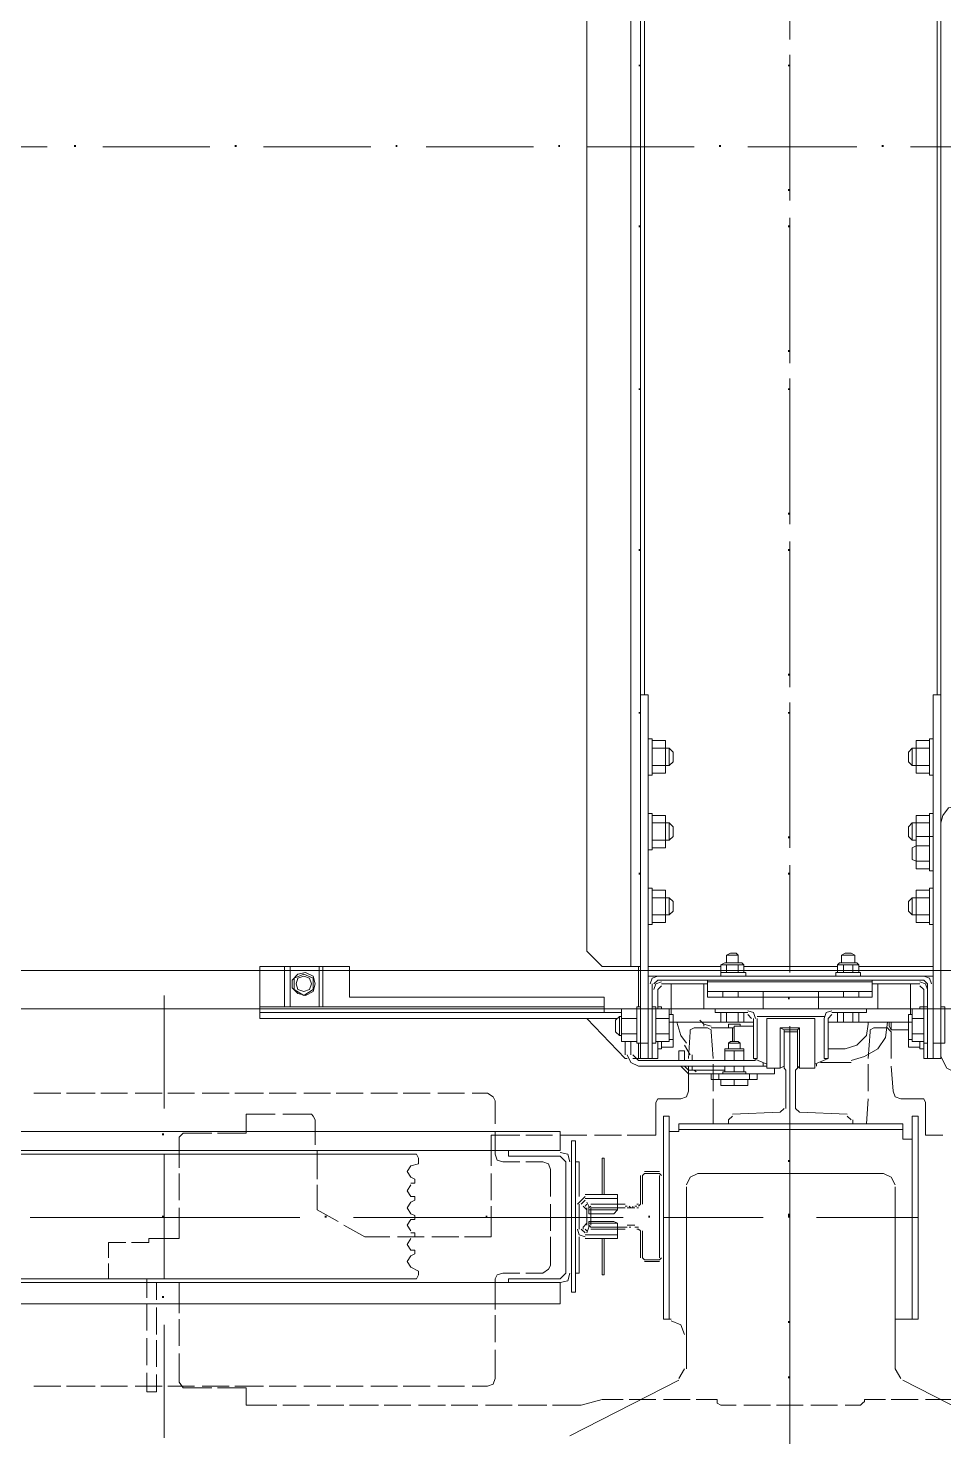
# Model space of a CAD drawing. Header units: metres. Extents: x -223175 to -223082, y -66 to 73.
# Drawn here: x -223169.922 to -223169.311, y 32.333 to 33.272 of the extents above; entities that cross this region are included whole.
import ezdxf

# ---------------------------------------------------------------- set-up
doc = ezdxf.new("R2010")
doc.units = ezdxf.units.M
doc.header["$MEASUREMENT"] = 0
doc.layers.add('cs-lift.cs', color=7, linetype='Continuous')

msp = doc.modelspace()

# ---------------------------------------------------------------- hatches: boundary and pattern name
at = {"layer": 'cs-lift.cs', "linetype": 'Continuous', "lineweight": 0, "true_color": 0x000000}
for points in [[(-223169.51334, 33.24689), (-223169.51334, 33.24817), (-223169.51461, 33.24817), (-223169.51461, 33.24689)], [(-223169.41365, 33.24689), (-223169.41365, 33.24817), (-223169.41493, 33.24817), (-223169.41493, 33.24689)], [(-223169.89034, 33.19321), (-223169.89034, 33.19449), (-223169.89161, 33.19449), (-223169.89161, 33.19321)], [(-223169.78298, 33.19321), (-223169.78298, 33.19449), (-223169.78426, 33.19449), (-223169.78426, 33.19321)], [(-223169.67563, 33.19321), (-223169.67563, 33.19449), (-223169.67691, 33.19449), (-223169.67691, 33.19321)], [(-223169.56701, 33.19321), (-223169.56701, 33.19449), (-223169.56829, 33.19449), (-223169.56829, 33.19321)], [(-223169.45966, 33.19321), (-223169.45966, 33.19449), (-223169.46094, 33.19449), (-223169.46094, 33.19321)], [(-223169.35104, 33.19321), (-223169.35104, 33.19449), (-223169.35231, 33.19449), (-223169.35231, 33.19321)], [(-223169.41365, 33.16382), (-223169.41365, 33.1651), (-223169.41493, 33.1651), (-223169.41493, 33.16382)], [(-223169.51334, 33.13954), (-223169.51334, 33.14082), (-223169.51461, 33.14082), (-223169.51461, 33.13954)], [(-223169.41365, 33.13954), (-223169.41365, 33.14082), (-223169.41493, 33.14082), (-223169.41493, 33.13954)], [(-223169.41365, 33.05647), (-223169.41365, 33.05775), (-223169.41493, 33.05775), (-223169.41493, 33.05647)], [(-223169.51334, 33.03091), (-223169.51334, 33.03219), (-223169.51461, 33.03219), (-223169.51461, 33.03091)], [(-223169.41365, 33.03091), (-223169.41365, 33.03219), (-223169.41493, 33.03219), (-223169.41493, 33.03091)], [(-223169.41365, 32.94784), (-223169.41365, 32.94912), (-223169.41493, 32.94912), (-223169.41493, 32.94784)], [(-223169.51334, 32.92357), (-223169.51334, 32.92484), (-223169.51461, 32.92484), (-223169.51461, 32.92357)], [(-223169.41365, 32.92357), (-223169.41365, 32.92484), (-223169.41493, 32.92484), (-223169.41493, 32.92357)], [(-223169.41365, 32.8405), (-223169.41365, 32.84178), (-223169.41493, 32.84178), (-223169.41493, 32.8405)], [(-223169.51334, 32.81494), (-223169.51334, 32.81622), (-223169.51461, 32.81622), (-223169.51461, 32.81494)], [(-223169.41365, 32.81494), (-223169.41365, 32.81622), (-223169.41493, 32.81622), (-223169.41493, 32.81494)], [(-223169.41365, 32.73187), (-223169.41365, 32.73315), (-223169.41493, 32.73315), (-223169.41493, 32.73187)], [(-223169.51334, 32.70759), (-223169.51334, 32.70886), (-223169.51461, 32.70886), (-223169.51461, 32.70759)], [(-223169.41365, 32.70759), (-223169.41365, 32.70886), (-223169.41493, 32.70886), (-223169.41493, 32.70759)], [(-223169.41365, 32.62452), (-223169.41365, 32.6258), (-223169.41493, 32.6258), (-223169.41493, 32.62452)], [(-223169.83154, 32.53379), (-223169.83154, 32.53507), (-223169.83282, 32.53507), (-223169.83282, 32.53379)], [(-223169.41365, 32.51589), (-223169.41365, 32.51717), (-223169.41493, 32.51717), (-223169.41493, 32.51589)], [(-223169.83154, 32.47883), (-223169.83154, 32.48011), (-223169.83282, 32.48011), (-223169.83282, 32.47883)], [(-223169.72292, 32.47883), (-223169.72292, 32.48011), (-223169.7242, 32.48011), (-223169.7242, 32.47883)], [(-223169.72292, 32.47883), (-223169.72292, 32.48011), (-223169.7242, 32.48011), (-223169.7242, 32.47883)], [(-223169.61557, 32.47883), (-223169.61557, 32.48011), (-223169.61685, 32.48011), (-223169.61685, 32.47883)], [(-223169.50695, 32.47883), (-223169.50695, 32.48011), (-223169.50822, 32.48011), (-223169.50822, 32.47883)], [(-223169.41365, 32.48012), (-223169.41365, 32.48139), (-223169.41493, 32.48139), (-223169.41493, 32.48012)], [(-223169.41365, 32.47883), (-223169.41365, 32.48011), (-223169.41493, 32.48011), (-223169.41493, 32.47883)], [(-223169.83154, 32.42516), (-223169.83154, 32.42644), (-223169.83282, 32.42644), (-223169.83282, 32.42516)], [(-223169.41365, 32.40854), (-223169.41365, 32.40982), (-223169.41493, 32.40982), (-223169.41493, 32.40854)], [(-223169.41365, 32.37149), (-223169.41365, 32.37277), (-223169.41493, 32.37277), (-223169.41493, 32.37149)]]:
    msp.add_hatch(color=18, dxfattribs=at).paths.add_polyline_path(points)

# ---------------------------------------------------------------- linework, layer by layer
at = {"layer": 'cs-lift.cs', "color": 7, "linetype": 'Continuous', "lineweight": 0, "flags": 128}
for points in [[(-223169.5389, 33.74018), (-223169.54912, 33.72995), (-223169.54912, 32.65647), (-223169.5389, 32.64625)], [(-223169.51973, 33.74018), (-223169.51973, 32.64625)], [(-223169.51334, 33.55743), (-223169.51334, 32.82772)], [(-223169.51078, 33.55743), (-223169.51078, 32.82772)], [(-223169.31525, 33.55743), (-223169.31525, 32.82772)], [(-223169.3127, 33.55743), (-223169.3127, 32.82772)], [(-223169.51334, 33.33635), (-223169.51334, 33.26478)], [(-223169.41365, 33.26478), (-223169.41365, 33.33635)], [(-223169.41365, 33.18171), (-223169.41365, 33.25455)], [(-223169.51334, 33.22899), (-223169.51334, 33.15743)], [(-223169.41365, 33.15743), (-223169.41365, 33.22899)], [(-223169.9095, 33.19321), (-223169.98107, 33.19321)], [(-223169.80088, 33.19321), (-223169.87244, 33.19321)], [(-223169.69352, 33.19321), (-223169.76509, 33.19321)], [(-223169.5849, 33.19321), (-223169.65646, 33.19321)], [(-223169.47755, 33.19321), (-223169.54912, 33.19321)], [(-223169.36892, 33.19321), (-223169.44177, 33.19321)], [(-223169.26158, 33.19321), (-223169.33314, 33.19321)], [(-223169.41365, 33.07437), (-223169.41365, 33.14593)], [(-223169.51334, 33.12037), (-223169.51334, 33.04881)], [(-223169.41365, 33.04881), (-223169.41365, 33.12037)], [(-223169.41365, 32.96574), (-223169.41365, 33.03858)], [(-223169.51334, 33.01302), (-223169.51334, 32.94145)], [(-223169.41365, 32.94145), (-223169.41365, 33.01302)], [(-223169.41365, 32.85839), (-223169.41365, 32.92996)], [(-223169.51334, 32.90567), (-223169.51334, 32.83283)], [(-223169.41365, 32.83283), (-223169.41365, 32.90567)], [(-223169.51334, 32.58491), (-223169.51334, 32.82772)], [(-223169.51334, 32.64369), (-223169.50822, 32.64369), (-223169.50822, 32.82772), (-223169.51334, 32.82772)], [(-223169.3178, 32.58491), (-223169.3178, 32.82772)], [(-223169.3127, 32.82772), (-223169.3178, 32.82772)], [(-223169.3127, 32.82772), (-223169.3127, 32.7421)], [(-223169.41365, 32.74976), (-223169.41365, 32.8226)], [(-223169.51334, 32.79704), (-223169.51334, 32.72548)], [(-223169.50822, 32.79832), (-223169.50566, 32.79832)], [(-223169.50822, 32.77405), (-223169.50566, 32.77405), (-223169.50566, 32.79832)], [(-223169.50566, 32.79704), (-223169.49672, 32.79704), (-223169.49672, 32.79193)], [(-223169.41365, 32.72548), (-223169.41365, 32.79704)], [(-223169.32036, 32.79704), (-223169.32931, 32.79704), (-223169.32931, 32.79193), (-223169.32036, 32.79193)], [(-223169.3178, 32.79832), (-223169.32036, 32.79832), (-223169.32036, 32.77405)], [(-223169.49672, 32.78044), (-223169.49672, 32.79193), (-223169.50566, 32.79193)], [(-223169.49417, 32.79193), (-223169.49672, 32.79193)], [(-223169.49161, 32.78938), (-223169.49417, 32.79193)], [(-223169.49417, 32.79193), (-223169.49417, 32.78044)], [(-223169.49161, 32.78938), (-223169.49161, 32.78299)], [(-223169.33442, 32.78938), (-223169.33187, 32.79193)], [(-223169.33442, 32.78299), (-223169.33442, 32.78938)], [(-223169.33187, 32.79193), (-223169.32931, 32.79193)], [(-223169.33187, 32.78044), (-223169.33187, 32.79193)], [(-223169.32931, 32.79193), (-223169.32931, 32.78044), (-223169.32036, 32.78044)], [(-223169.50566, 32.77532), (-223169.49672, 32.77532), (-223169.49672, 32.78044), (-223169.50566, 32.78044)], [(-223169.49417, 32.78044), (-223169.49672, 32.78044)], [(-223169.49161, 32.78299), (-223169.49417, 32.78044)], [(-223169.33442, 32.78299), (-223169.33187, 32.78044)], [(-223169.33187, 32.78044), (-223169.32931, 32.78044)], [(-223169.32036, 32.77532), (-223169.32931, 32.77532), (-223169.32931, 32.78044)], [(-223169.3178, 32.77405), (-223169.32036, 32.77405)], [(-223169.50822, 32.74849), (-223169.50566, 32.74849)], [(-223169.50822, 32.7242), (-223169.50566, 32.7242), (-223169.50566, 32.74849)], [(-223169.3178, 32.74849), (-223169.32036, 32.74849), (-223169.32036, 32.73315)], [(-223169.30119, 32.75359), (-223169.30758, 32.75232), (-223169.31141, 32.7472), (-223169.3127, 32.7421)], [(-223169.50566, 32.7472), (-223169.49672, 32.7472), (-223169.49672, 32.7421)], [(-223169.49672, 32.73059), (-223169.49672, 32.7421), (-223169.50566, 32.7421)], [(-223169.49417, 32.7421), (-223169.49672, 32.7421)], [(-223169.49161, 32.73954), (-223169.49417, 32.7421)], [(-223169.49417, 32.7421), (-223169.49417, 32.73059)], [(-223169.49161, 32.73954), (-223169.49161, 32.73315)], [(-223169.33442, 32.73954), (-223169.33187, 32.7421)], [(-223169.33442, 32.73315), (-223169.33442, 32.73954)], [(-223169.33187, 32.7421), (-223169.32931, 32.7421)], [(-223169.33187, 32.73059), (-223169.33187, 32.7421)], [(-223169.32036, 32.7472), (-223169.32931, 32.7472), (-223169.32931, 32.7421), (-223169.32036, 32.7421)], [(-223169.32931, 32.7421), (-223169.32931, 32.73315)], [(-223169.3127, 32.7421), (-223169.3127, 32.73442)], [(-223169.50566, 32.72548), (-223169.49672, 32.72548), (-223169.49672, 32.73059), (-223169.50566, 32.73059)], [(-223169.49417, 32.73059), (-223169.49672, 32.73059)], [(-223169.49161, 32.73315), (-223169.49417, 32.73059)], [(-223169.33442, 32.73315), (-223169.33187, 32.73059)], [(-223169.33187, 32.73059), (-223169.32931, 32.73059)], [(-223169.32036, 32.73315), (-223169.32931, 32.73315), (-223169.32931, 32.72676), (-223169.32036, 32.72676)], [(-223169.3178, 32.73315), (-223169.32036, 32.73315), (-223169.32036, 32.71015)], [(-223169.3127, 32.73442), (-223169.3127, 32.64369)], [(-223169.33187, 32.72548), (-223169.32931, 32.72676)], [(-223169.33187, 32.71781), (-223169.33187, 32.72548)], [(-223169.32931, 32.72676), (-223169.32931, 32.71654), (-223169.32036, 32.71654)], [(-223169.41365, 32.64242), (-223169.41365, 32.71398)], [(-223169.33187, 32.71781), (-223169.32931, 32.71654)], [(-223169.32036, 32.71142), (-223169.32931, 32.71142), (-223169.32931, 32.71654)], [(-223169.3178, 32.71015), (-223169.32036, 32.71015)], [(-223169.50822, 32.69864), (-223169.50566, 32.69864)], [(-223169.50822, 32.67437), (-223169.50566, 32.67437), (-223169.50566, 32.69864)], [(-223169.50566, 32.69737), (-223169.49672, 32.69737), (-223169.49672, 32.69225)], [(-223169.49672, 32.68076), (-223169.49672, 32.69225), (-223169.50566, 32.69225)], [(-223169.49417, 32.69225), (-223169.49672, 32.69225)], [(-223169.49161, 32.6897), (-223169.49417, 32.69225)], [(-223169.49417, 32.69225), (-223169.49417, 32.68076)], [(-223169.33442, 32.6897), (-223169.33187, 32.69225)], [(-223169.33187, 32.69225), (-223169.32931, 32.69225)], [(-223169.33187, 32.68076), (-223169.33187, 32.69225)], [(-223169.32036, 32.69737), (-223169.32931, 32.69737), (-223169.32931, 32.69225), (-223169.32036, 32.69225)], [(-223169.32931, 32.69225), (-223169.32931, 32.68076), (-223169.32036, 32.68076)], [(-223169.3178, 32.69864), (-223169.32036, 32.69864), (-223169.32036, 32.67437)], [(-223169.51334, 32.6897), (-223169.51334, 32.64369)], [(-223169.49161, 32.68331), (-223169.49417, 32.68076)], [(-223169.49161, 32.6897), (-223169.49161, 32.68331)], [(-223169.41365, 32.64369), (-223169.41365, 32.6897)], [(-223169.33442, 32.68331), (-223169.33442, 32.6897)], [(-223169.33442, 32.68331), (-223169.33187, 32.68076)], [(-223169.50566, 32.67564), (-223169.49672, 32.67564), (-223169.49672, 32.68076), (-223169.50566, 32.68076)], [(-223169.49417, 32.68076), (-223169.49672, 32.68076)], [(-223169.33187, 32.68076), (-223169.32931, 32.68076)], [(-223169.32036, 32.67564), (-223169.32931, 32.67564), (-223169.32931, 32.68076)], [(-223169.3178, 32.67437), (-223169.32036, 32.67437)], [(-223169.45583, 32.65391), (-223169.45327, 32.6552)], [(-223169.45583, 32.65391), (-223169.45583, 32.64881)], [(-223169.45583, 32.65391), (-223169.44816, 32.65391)], [(-223169.45327, 32.6552), (-223169.44944, 32.6552)], [(-223169.44944, 32.6552), (-223169.44816, 32.65391)], [(-223169.44816, 32.65391), (-223169.44816, 32.64881)], [(-223169.37915, 32.65391), (-223169.3766, 32.6552)], [(-223169.37915, 32.65391), (-223169.37915, 32.64881)], [(-223169.37915, 32.65391), (-223169.37021, 32.65391)], [(-223169.3766, 32.6552), (-223169.37276, 32.6552)], [(-223169.37276, 32.6552), (-223169.37021, 32.65391)], [(-223169.37021, 32.65391), (-223169.37021, 32.64881)], [(-223169.70758, 32.64625), (-223169.76765, 32.64625)], [(-223169.75103, 32.61941), (-223169.76765, 32.61941), (-223169.76765, 32.64625)], [(-223169.75103, 32.61941), (-223169.75103, 32.64625)], [(-223169.7472, 32.61941), (-223169.7472, 32.64625)], [(-223169.72803, 32.61941), (-223169.72803, 32.64625)], [(-223169.72547, 32.61941), (-223169.72547, 32.64625)], [(-223169.70758, 32.64625), (-223169.70758, 32.6258)], [(-223169.51334, 32.64625), (-223169.5389, 32.64625)], [(-223169.51461, 32.61941), (-223169.51461, 32.64625)], [(-223169.45966, 32.64625), (-223169.50822, 32.64625)], [(-223169.50822, 32.64625), (-223169.50822, 32.63986)], [(-223169.45966, 32.64752), (-223169.4571, 32.64881)], [(-223169.45966, 32.64752), (-223169.44816, 32.64752)], [(-223169.45966, 32.64242), (-223169.45966, 32.64752)], [(-223169.4456, 32.64881), (-223169.4571, 32.64881)], [(-223169.45583, 32.64242), (-223169.45583, 32.64752)], [(-223169.44816, 32.64752), (-223169.44432, 32.64752)], [(-223169.44816, 32.64242), (-223169.44816, 32.64752)], [(-223169.44432, 32.64752), (-223169.4456, 32.64881)], [(-223169.44432, 32.64242), (-223169.44432, 32.64752)], [(-223169.3817, 32.64625), (-223169.44432, 32.64625)], [(-223169.3817, 32.64752), (-223169.38042, 32.64881)], [(-223169.3817, 32.64752), (-223169.37148, 32.64752)], [(-223169.3817, 32.64242), (-223169.3817, 32.64752)], [(-223169.36892, 32.64881), (-223169.38042, 32.64881)], [(-223169.37787, 32.64242), (-223169.37787, 32.64752)], [(-223169.37148, 32.64752), (-223169.36764, 32.64752)], [(-223169.37148, 32.64242), (-223169.37148, 32.64752)], [(-223169.36764, 32.64752), (-223169.36892, 32.64881)], [(-223169.36764, 32.64242), (-223169.36764, 32.64752)], [(-223169.3178, 32.64625), (-223169.36764, 32.64625)], [(-223169.3178, 32.64625), (-223169.3178, 32.63986)], [(-223170.21238, 32.64369), (-223168.81301, 32.64369)], [(-223169.73186, 32.63858), (-223169.73825, 32.64113), (-223169.74464, 32.63858), (-223169.74464, 32.63091)], [(-223169.73825, 32.62708), (-223169.73186, 32.63091), (-223169.73186, 32.63858)], [(-223169.51334, 32.59513), (-223169.50822, 32.59513), (-223169.50822, 32.64369)], [(-223169.50822, 32.63986), (-223169.50822, 32.63474)], [(-223169.50822, 32.63986), (-223169.50183, 32.63986)], [(-223169.50822, 32.58491), (-223169.50566, 32.58491), (-223169.50566, 32.63474)], [(-223169.50822, 32.58491), (-223169.50822, 32.63474)], [(-223169.50183, 32.63986), (-223169.50566, 32.63858), (-223169.50695, 32.63474)], [(-223169.50183, 32.6373), (-223169.50439, 32.63474)], [(-223169.49927, 32.63603), (-223169.50311, 32.63474), (-223169.50439, 32.63091)], [(-223169.50183, 32.63986), (-223169.32419, 32.63986)], [(-223169.32419, 32.6373), (-223169.50183, 32.6373)], [(-223169.49927, 32.63474), (-223169.47116, 32.63474)], [(-223169.49288, 32.63474), (-223169.49288, 32.62452)], [(-223169.49288, 32.6143), (-223169.49288, 32.63474)], [(-223169.43154, 32.61813), (-223169.47116, 32.61813), (-223169.47116, 32.63474)], [(-223169.47116, 32.63474), (-223169.46861, 32.63474)], [(-223169.46861, 32.6258), (-223169.46861, 32.6373)], [(-223169.3587, 32.62964), (-223169.3587, 32.63603), (-223169.46861, 32.63603)], [(-223169.45966, 32.63986), (-223169.45966, 32.64242)], [(-223169.44305, 32.64242), (-223169.45966, 32.64242)], [(-223169.44305, 32.63986), (-223169.44305, 32.64242)], [(-223169.38299, 32.63986), (-223169.38299, 32.64242)], [(-223169.36637, 32.64242), (-223169.38299, 32.64242)], [(-223169.36637, 32.63986), (-223169.36637, 32.64242)], [(-223169.3587, 32.6373), (-223169.3587, 32.63603)], [(-223169.35487, 32.61813), (-223169.35487, 32.63474), (-223169.3587, 32.63474)], [(-223169.35487, 32.63474), (-223169.32675, 32.63474)], [(-223169.33314, 32.63474), (-223169.33314, 32.6143)], [(-223169.32164, 32.63091), (-223169.32292, 32.63474), (-223169.32675, 32.63603)], [(-223169.31909, 32.63474), (-223169.32036, 32.63858), (-223169.32419, 32.63986)], [(-223169.32419, 32.63986), (-223169.3178, 32.63986)], [(-223169.32164, 32.63474), (-223169.32419, 32.6373)], [(-223169.32164, 32.63474), (-223169.32164, 32.58491), (-223169.3178, 32.58491), (-223169.3178, 32.63474)], [(-223169.3127, 32.64369), (-223169.3178, 32.64369)], [(-223169.3178, 32.59513), (-223169.3127, 32.59513), (-223169.3127, 32.64369)], [(-223169.3178, 32.63474), (-223169.3178, 32.63986)], [(-223169.83154, 32.62708), (-223169.83154, 32.55168)], [(-223169.74464, 32.63091), (-223169.73825, 32.62708)], [(-223169.70758, 32.6258), (-223169.53761, 32.6258)], [(-223169.53761, 32.61941), (-223169.53761, 32.6258)], [(-223169.49927, 32.63347), (-223169.50183, 32.63091)], [(-223169.50183, 32.61813), (-223169.50183, 32.63091)], [(-223169.3587, 32.62964), (-223169.46861, 32.62964)], [(-223169.45838, 32.6258), (-223169.45838, 32.62964), (-223169.46861, 32.62964)], [(-223169.43154, 32.6258), (-223169.46861, 32.6258)], [(-223169.44816, 32.6258), (-223169.44816, 32.62964), (-223169.45838, 32.62964)], [(-223169.43154, 32.62964), (-223169.44816, 32.62964)], [(-223169.43154, 32.6258), (-223169.43154, 32.62964), (-223169.39448, 32.62964)], [(-223169.43154, 32.61813), (-223169.43154, 32.6258)], [(-223169.3587, 32.6258), (-223169.43154, 32.6258)], [(-223169.39448, 32.6258), (-223169.39448, 32.62964), (-223169.37787, 32.62964)], [(-223169.35487, 32.61813), (-223169.39448, 32.61813), (-223169.39448, 32.6258)], [(-223169.37787, 32.6258), (-223169.37787, 32.62964), (-223169.36764, 32.62964)], [(-223169.36764, 32.6258), (-223169.36764, 32.62964), (-223169.3587, 32.62964)], [(-223169.3587, 32.62964), (-223169.3587, 32.6258)], [(-223169.32419, 32.63091), (-223169.32675, 32.63347)], [(-223169.32419, 32.63091), (-223169.32419, 32.61813)], [(-223168.81301, 32.61813), (-223170.21238, 32.61813)], [(-223169.76765, 32.61941), (-223169.76765, 32.61174)], [(-223169.75103, 32.61941), (-223169.72547, 32.61941)], [(-223169.53761, 32.61941), (-223169.72547, 32.61941)], [(-223169.53761, 32.61941), (-223169.53761, 32.61557)], [(-223169.52612, 32.61813), (-223169.52612, 32.61174), (-223169.51589, 32.61174)], [(-223169.51589, 32.61813), (-223169.52612, 32.61813)], [(-223169.51334, 32.61941), (-223169.51589, 32.61941)], [(-223169.51334, 32.59513), (-223169.51589, 32.59513), (-223169.51589, 32.61941)], [(-223169.50566, 32.61941), (-223169.50311, 32.61941)], [(-223169.50311, 32.59513), (-223169.50311, 32.61941)], [(-223169.50311, 32.61813), (-223169.49417, 32.61813), (-223169.49417, 32.61174), (-223169.50311, 32.61174)], [(-223169.50183, 32.61941), (-223169.49927, 32.61941)], [(-223169.49927, 32.61813), (-223169.49927, 32.61941)], [(-223169.49417, 32.61813), (-223169.49288, 32.61813)], [(-223169.44177, 32.61557), (-223169.46349, 32.61557), (-223169.46349, 32.61813), (-223169.44177, 32.61813)], [(-223169.43666, 32.61174), (-223169.43793, 32.61557), (-223169.44177, 32.61686)], [(-223169.38554, 32.61686), (-223169.38938, 32.61557), (-223169.39065, 32.61174)], [(-223169.38554, 32.61813), (-223169.36253, 32.61813), (-223169.36253, 32.61557), (-223169.38554, 32.61557)], [(-223169.33187, 32.61813), (-223169.33314, 32.61813)], [(-223169.32419, 32.61813), (-223169.33187, 32.61813)], [(-223169.33187, 32.61813), (-223169.33187, 32.61174)], [(-223169.32419, 32.61941), (-223169.32675, 32.61941)], [(-223169.32675, 32.61941), (-223169.32675, 32.61813)], [(-223169.32164, 32.61941), (-223169.32419, 32.61941)], [(-223169.32419, 32.61941), (-223169.32419, 32.59513)], [(-223169.3127, 32.61941), (-223169.31014, 32.61941), (-223169.31014, 32.59513)], [(-223169.76765, 32.61557), (-223169.52739, 32.61557)], [(-223169.76765, 32.61174), (-223169.52867, 32.61174)], [(-223169.52228, 32.58491), (-223169.52356, 32.58491), (-223169.54912, 32.61174)], [(-223169.52995, 32.61047), (-223169.52739, 32.61302)], [(-223169.52995, 32.60279), (-223169.52995, 32.61047)], [(-223169.52612, 32.61557), (-223169.52739, 32.61557)], [(-223169.52739, 32.61302), (-223169.52612, 32.61302)], [(-223169.52739, 32.60024), (-223169.52739, 32.61302)], [(-223169.52612, 32.61174), (-223169.52612, 32.60152), (-223169.51589, 32.60152)], [(-223169.49417, 32.61174), (-223169.49417, 32.60152), (-223169.50311, 32.60152)], [(-223169.49417, 32.6143), (-223169.49161, 32.6143), (-223169.49161, 32.60918), (-223169.49417, 32.60918)], [(-223169.49161, 32.60918), (-223169.49161, 32.59769), (-223169.49417, 32.59769)], [(-223169.43793, 32.60918), (-223169.49161, 32.60918)], [(-223169.48905, 32.60918), (-223169.4865, 32.60024)], [(-223169.47372, 32.60918), (-223169.48905, 32.60918)], [(-223169.47372, 32.61047), (-223169.47116, 32.60791)], [(-223169.47116, 32.60791), (-223169.46605, 32.60663)], [(-223169.47116, 32.60791), (-223169.47116, 32.60663)], [(-223169.45966, 32.60918), (-223169.45583, 32.60918), (-223169.45583, 32.61557)], [(-223169.45966, 32.61557), (-223169.45966, 32.60918)], [(-223169.45583, 32.60918), (-223169.44816, 32.60918), (-223169.44816, 32.61557)], [(-223169.45455, 32.60791), (-223169.45455, 32.60535)], [(-223169.45455, 32.60791), (-223169.45327, 32.60791)], [(-223169.45455, 32.60791), (-223169.44688, 32.60791)], [(-223169.44688, 32.60791), (-223169.45327, 32.60791)], [(-223169.45071, 32.5964), (-223169.45071, 32.60663), (-223169.43793, 32.60663)], [(-223169.44816, 32.60918), (-223169.44432, 32.60918), (-223169.44432, 32.61557)], [(-223169.44688, 32.60791), (-223169.44688, 32.60663)], [(-223169.43921, 32.61174), (-223169.44177, 32.6143)], [(-223169.43538, 32.61174), (-223169.43538, 32.58491), (-223169.43793, 32.58491), (-223169.43793, 32.61174)], [(-223169.39065, 32.61302), (-223169.43538, 32.61302)], [(-223169.42899, 32.57852), (-223169.42899, 32.61174), (-223169.39704, 32.61174), (-223169.39704, 32.57852)], [(-223169.41365, 32.53379), (-223169.41365, 32.60663)], [(-223169.38809, 32.61174), (-223169.38809, 32.58491), (-223169.39065, 32.58491), (-223169.39065, 32.61174)], [(-223169.38554, 32.6143), (-223169.38809, 32.61174)], [(-223169.33442, 32.60918), (-223169.38809, 32.60918)], [(-223169.3817, 32.60918), (-223169.37787, 32.60918), (-223169.37787, 32.61557)], [(-223169.3817, 32.61557), (-223169.3817, 32.60918)], [(-223169.37787, 32.60918), (-223169.37148, 32.60918), (-223169.37148, 32.61557)], [(-223169.3766, 32.5913), (-223169.36892, 32.59385), (-223169.36253, 32.60024), (-223169.36125, 32.60791)], [(-223169.37276, 32.58362), (-223169.36382, 32.58618), (-223169.35487, 32.5913), (-223169.34975, 32.59896), (-223169.34848, 32.60918)], [(-223169.37148, 32.60918), (-223169.36764, 32.60918), (-223169.36764, 32.61557)], [(-223169.36125, 32.60791), (-223169.36125, 32.60918)], [(-223169.35998, 32.60918), (-223169.3472, 32.60918)], [(-223169.3472, 32.60663), (-223169.3472, 32.60918)], [(-223169.3472, 32.60663), (-223169.34592, 32.60408), (-223169.33442, 32.60408)], [(-223169.34592, 32.60408), (-223169.34592, 32.60918)], [(-223169.33187, 32.6143), (-223169.33442, 32.6143)], [(-223169.33442, 32.6143), (-223169.33442, 32.60918)], [(-223169.33442, 32.59769), (-223169.33442, 32.60918), (-223169.33187, 32.60918)], [(-223169.33187, 32.60152), (-223169.33187, 32.61174), (-223169.32419, 32.61174)], [(-223169.52995, 32.60279), (-223169.52739, 32.60024)], [(-223169.52739, 32.60024), (-223169.52612, 32.60024)], [(-223169.52612, 32.60152), (-223169.52612, 32.5964), (-223169.51589, 32.5964)], [(-223169.49417, 32.5964), (-223169.49417, 32.60152)], [(-223169.49161, 32.59257), (-223169.49161, 32.59769)], [(-223169.4865, 32.60024), (-223169.48266, 32.59513)], [(-223169.46477, 32.58491), (-223169.46605, 32.60279), (-223169.46605, 32.60408), (-223169.46861, 32.60535), (-223169.47755, 32.60535), (-223169.48011, 32.60408), (-223169.48011, 32.60279), (-223169.48139, 32.58491)], [(-223169.45199, 32.5964), (-223169.45199, 32.60535), (-223169.46605, 32.60535)], [(-223169.45071, 32.60535), (-223169.45199, 32.60535)], [(-223169.42004, 32.60535), (-223169.41749, 32.60408), (-223169.41749, 32.57979)], [(-223169.40726, 32.57852), (-223169.40726, 32.60535), (-223169.42004, 32.60535), (-223169.42004, 32.57852)], [(-223169.40854, 32.60408), (-223169.41749, 32.60408)], [(-223169.40982, 32.60279), (-223169.41749, 32.60279), (-223169.41749, 32.57852)], [(-223169.40854, 32.57852), (-223169.40854, 32.60279), (-223169.40982, 32.60279)], [(-223169.40854, 32.57979), (-223169.40854, 32.60408), (-223169.40726, 32.60535)], [(-223169.34592, 32.58491), (-223169.34592, 32.60279), (-223169.3472, 32.60408), (-223169.34848, 32.60535), (-223169.35743, 32.60535), (-223169.35998, 32.60408), (-223169.35998, 32.60279), (-223169.36125, 32.58491)], [(-223169.32675, 32.59257), (-223169.33442, 32.59257), (-223169.33442, 32.59769), (-223169.33187, 32.59769)], [(-223169.32419, 32.5964), (-223169.33187, 32.5964), (-223169.33187, 32.60152), (-223169.32419, 32.60152)], [(-223169.52356, 32.58746), (-223169.52356, 32.5964)], [(-223169.51973, 32.5964), (-223169.51973, 32.58746)], [(-223169.51334, 32.58491), (-223169.51461, 32.58491), (-223169.51461, 32.59513)], [(-223169.50822, 32.59513), (-223169.50822, 32.58491), (-223169.51334, 32.58491)], [(-223169.50566, 32.59513), (-223169.50311, 32.59513)], [(-223169.50311, 32.5964), (-223169.49417, 32.5964)], [(-223169.50183, 32.58491), (-223169.50183, 32.5964)], [(-223169.50183, 32.5913), (-223169.49927, 32.5913)], [(-223169.49927, 32.5913), (-223169.49927, 32.5964)], [(-223169.49927, 32.59257), (-223169.49161, 32.59257)], [(-223169.48778, 32.58362), (-223169.48778, 32.59001), (-223169.48394, 32.59001), (-223169.48394, 32.58362)], [(-223169.48011, 32.58746), (-223169.48394, 32.59385)], [(-223169.4571, 32.5913), (-223169.45583, 32.5913)], [(-223169.4571, 32.59001), (-223169.4571, 32.5913)], [(-223169.4571, 32.5913), (-223169.44432, 32.5913)], [(-223169.4571, 32.58362), (-223169.4571, 32.59001), (-223169.45071, 32.59001), (-223169.45071, 32.58362)], [(-223169.4456, 32.5913), (-223169.45583, 32.5913)], [(-223169.45455, 32.59513), (-223169.45327, 32.5964)], [(-223169.45455, 32.59513), (-223169.45455, 32.5913)], [(-223169.45455, 32.59513), (-223169.44688, 32.59513)], [(-223169.44816, 32.5964), (-223169.45327, 32.5964)], [(-223169.45071, 32.59001), (-223169.44432, 32.59001), (-223169.44432, 32.58362)], [(-223169.44816, 32.5964), (-223169.44688, 32.59513), (-223169.44688, 32.5913)], [(-223169.44432, 32.5913), (-223169.4456, 32.5913)], [(-223169.44432, 32.59001), (-223169.44432, 32.5913)], [(-223169.38809, 32.5913), (-223169.38554, 32.5913)], [(-223169.3766, 32.5913), (-223169.38554, 32.5913)], [(-223169.32675, 32.5964), (-223169.32675, 32.5913)], [(-223169.32419, 32.5913), (-223169.32675, 32.5913)], [(-223169.32419, 32.5964), (-223169.32419, 32.58491), (-223169.32164, 32.58491)], [(-223169.32164, 32.59513), (-223169.32419, 32.59513)], [(-223169.3127, 32.59513), (-223169.3127, 32.58491), (-223169.3178, 32.58491)], [(-223169.3127, 32.59513), (-223169.31014, 32.59513)], [(-223169.52228, 32.58746), (-223169.51973, 32.58235), (-223169.51461, 32.57979)], [(-223169.51844, 32.58746), (-223169.51461, 32.58362)], [(-223169.51461, 32.58491), (-223169.51844, 32.58491)], [(-223169.51461, 32.58362), (-223169.43666, 32.58362)], [(-223169.51461, 32.57979), (-223169.43154, 32.57979), (-223169.43154, 32.58235)], [(-223169.50566, 32.58491), (-223169.50183, 32.58491)], [(-223169.4865, 32.57979), (-223169.48139, 32.57468)], [(-223169.48394, 32.57979), (-223169.48139, 32.57724)], [(-223169.48139, 32.57979), (-223169.48139, 32.56318)], [(-223169.47883, 32.58746), (-223169.47883, 32.58362)], [(-223169.47883, 32.57979), (-223169.47883, 32.57724)], [(-223169.46477, 32.56318), (-223169.46477, 32.58107)], [(-223169.4571, 32.58362), (-223169.44432, 32.58362)], [(-223169.4571, 32.58362), (-223169.44432, 32.58362)], [(-223169.45071, 32.57596), (-223169.4571, 32.57596), (-223169.4571, 32.57979)], [(-223169.45071, 32.57979), (-223169.4571, 32.57979)], [(-223169.44432, 32.57596), (-223169.45071, 32.57596), (-223169.45071, 32.57979)], [(-223169.44432, 32.57979), (-223169.45071, 32.57979)], [(-223169.44432, 32.57596), (-223169.44432, 32.57979)], [(-223169.43793, 32.58491), (-223169.42899, 32.58107)], [(-223169.43538, 32.57468), (-223169.42388, 32.57468), (-223169.42388, 32.57852)], [(-223169.42899, 32.57979), (-223169.43154, 32.57979)], [(-223169.42899, 32.57852), (-223169.42004, 32.57852)], [(-223169.41749, 32.57979), (-223169.42004, 32.57852)], [(-223169.41621, 32.57724), (-223169.41749, 32.57852)], [(-223169.40854, 32.57852), (-223169.40982, 32.57724), (-223169.40982, 32.55168)], [(-223169.40854, 32.57979), (-223169.40726, 32.57852), (-223169.39704, 32.57852)], [(-223169.39704, 32.58107), (-223169.38809, 32.58491)], [(-223169.39577, 32.58107), (-223169.39577, 32.57979)], [(-223169.39193, 32.58235), (-223169.3932, 32.58235)], [(-223169.39193, 32.58235), (-223169.37276, 32.58235)], [(-223169.36125, 32.58107), (-223169.36125, 32.56318)], [(-223169.34465, 32.56318), (-223169.34592, 32.57979)], [(-223169.3127, 32.58618), (-223169.30886, 32.57852), (-223169.30119, 32.57468)], [(-223169.48139, 32.57724), (-223169.4571, 32.57724)], [(-223169.46605, 32.57468), (-223169.48139, 32.57468)], [(-223169.47755, 32.57724), (-223169.47627, 32.57596)], [(-223169.47627, 32.57468), (-223169.45838, 32.57468)], [(-223169.46094, 32.57468), (-223169.44049, 32.57468), (-223169.44049, 32.57085), (-223169.46094, 32.57085)], [(-223169.45966, 32.57085), (-223169.45966, 32.56829)], [(-223169.45966, 32.56701), (-223169.45071, 32.56701), (-223169.45071, 32.57085)], [(-223169.45966, 32.57085), (-223169.45966, 32.56701)], [(-223169.45838, 32.57596), (-223169.45838, 32.57468)], [(-223169.44305, 32.57468), (-223169.44305, 32.57596), (-223169.45838, 32.57596)], [(-223169.44177, 32.57085), (-223169.44177, 32.56701), (-223169.45071, 32.56701)], [(-223169.44177, 32.57085), (-223169.44177, 32.56829)], [(-223169.44049, 32.57468), (-223169.43538, 32.57468), (-223169.43538, 32.57085), (-223169.44049, 32.57085)], [(-223169.41621, 32.55168), (-223169.41621, 32.57724)], [(-223169.91845, 32.5619), (-223169.90056, 32.5619)], [(-223169.89673, 32.5619), (-223169.87756, 32.5619)], [(-223169.87372, 32.5619), (-223169.85583, 32.5619)], [(-223169.85071, 32.5619), (-223169.83283, 32.5619)], [(-223169.82899, 32.5619), (-223169.8111, 32.5619)], [(-223169.80598, 32.5619), (-223169.7881, 32.5619)], [(-223169.78426, 32.5619), (-223169.76509, 32.5619)], [(-223169.76126, 32.5619), (-223169.74337, 32.5619)], [(-223169.73825, 32.5619), (-223169.72036, 32.5619)], [(-223169.71653, 32.5619), (-223169.69864, 32.5619)], [(-223169.69352, 32.5619), (-223169.67563, 32.5619)], [(-223169.6718, 32.5619), (-223169.65391, 32.5619)], [(-223169.6488, 32.5619), (-223169.6309, 32.5619)], [(-223169.6258, 32.5619), (-223169.61557, 32.5619), (-223169.61174, 32.55935), (-223169.61046, 32.55679), (-223169.61046, 32.54145)], [(-223169.4865, 32.55807), (-223169.48266, 32.55935), (-223169.48139, 32.56318)], [(-223169.34465, 32.56318), (-223169.34336, 32.55935), (-223169.33953, 32.55807)], [(-223169.4865, 32.55807), (-223169.50183, 32.55807), (-223169.50311, 32.55551), (-223169.50311, 32.53379), (-223169.52228, 32.53379)], [(-223169.44944, 32.54145), (-223169.46477, 32.54145), (-223169.46477, 32.55807)], [(-223169.42004, 32.54912), (-223169.41749, 32.55168)], [(-223169.40982, 32.55168), (-223169.40726, 32.54912)], [(-223169.36125, 32.55807), (-223169.36253, 32.54145), (-223169.3766, 32.54145)], [(-223169.31141, 32.53379), (-223169.32292, 32.53379), (-223169.32292, 32.55551), (-223169.32419, 32.55807), (-223169.33953, 32.55807)], [(-223169.75742, 32.54784), (-223169.77659, 32.54784), (-223169.77659, 32.53506), (-223169.79576, 32.53506)], [(-223169.73059, 32.5274), (-223169.73059, 32.54401), (-223169.73186, 32.54657), (-223169.73314, 32.54784), (-223169.75231, 32.54784)], [(-223169.498, 32.4111), (-223169.498, 32.54657)], [(-223169.498, 32.54657), (-223169.49417, 32.54657)], [(-223169.49417, 32.4111), (-223169.49417, 32.54657)], [(-223169.48778, 32.53634), (-223169.48778, 32.54145)], [(-223169.33826, 32.54145), (-223169.48778, 32.54145)], [(-223169.45199, 32.54657), (-223169.45455, 32.54401)], [(-223169.45455, 32.54145), (-223169.45455, 32.54401)], [(-223169.45455, 32.54145), (-223169.37148, 32.54145), (-223169.37148, 32.54401)], [(-223169.45199, 32.54784), (-223169.42004, 32.54912)], [(-223169.42643, 32.54145), (-223169.44432, 32.54145)], [(-223169.40471, 32.54145), (-223169.4226, 32.54145)], [(-223169.41365, 32.498), (-223169.41365, 32.54145)], [(-223169.40726, 32.54912), (-223169.37531, 32.54784)], [(-223169.3817, 32.54145), (-223169.39959, 32.54145)], [(-223169.37276, 32.54401), (-223169.37531, 32.54657)], [(-223169.33826, 32.53123), (-223169.33826, 32.54145)], [(-223169.33187, 32.4111), (-223169.33187, 32.54657)], [(-223169.33187, 32.54657), (-223169.32803, 32.54657)], [(-223169.32803, 32.4111), (-223169.32803, 32.54657)], [(-223169.56701, 32.53634), (-223170.09481, 32.53634)], [(-223169.7996, 32.53506), (-223169.81876, 32.53506), (-223169.82132, 32.53251), (-223169.82132, 32.51206)], [(-223169.59385, 32.53379), (-223169.61302, 32.53379), (-223169.61302, 32.51334)], [(-223169.61046, 32.53634), (-223169.61046, 32.52101)], [(-223169.57212, 32.53379), (-223169.59002, 32.53379)], [(-223169.56701, 32.52356), (-223169.56701, 32.53634)], [(-223169.54912, 32.53379), (-223169.56701, 32.53379)], [(-223169.52612, 32.53379), (-223169.544, 32.53379)], [(-223169.48778, 32.53634), (-223169.49417, 32.53634)], [(-223169.33826, 32.53762), (-223169.48778, 32.53762)], [(-223170.09481, 32.52356), (-223169.56701, 32.52356)], [(-223169.72931, 32.50439), (-223169.72931, 32.52356)], [(-223169.60151, 32.51973), (-223169.60151, 32.52356)], [(-223169.60151, 32.52356), (-223169.56701, 32.52356)], [(-223169.56062, 32.51589), (-223169.5619, 32.52101), (-223169.56701, 32.52228)], [(-223169.55934, 32.51589), (-223169.55934, 32.52995), (-223169.55807, 32.52995)], [(-223169.55807, 32.52995), (-223169.55678, 32.52995), (-223169.55678, 32.429)], [(-223169.33187, 32.53123), (-223169.33826, 32.53123)], [(-223169.3357, 32.53123), (-223169.33187, 32.53123)], [(-223169.66669, 32.51334), (-223169.66158, 32.51462), (-223169.66158, 32.51845), (-223169.66285, 32.52101), (-223169.99896, 32.52101), (-223170.00023, 32.51845), (-223170.00023, 32.51462), (-223169.99512, 32.51334)], [(-223169.83154, 32.52101), (-223169.83154, 32.43794)], [(-223169.83154, 32.51589), (-223169.83154, 32.44305)], [(-223169.66669, 32.51334), (-223169.66924, 32.5095)], [(-223169.60535, 32.51589), (-223169.60918, 32.51717), (-223169.61046, 32.52101)], [(-223169.60535, 32.51589), (-223169.59385, 32.51589)], [(-223169.56701, 32.51973), (-223169.60151, 32.51973)], [(-223169.59002, 32.51589), (-223169.57851, 32.51589), (-223169.57468, 32.51462), (-223169.5734, 32.51078), (-223169.5734, 32.4929)], [(-223169.56317, 32.51589), (-223169.56701, 32.51973)], [(-223169.56317, 32.44178), (-223169.56317, 32.51589)], [(-223169.55934, 32.44178), (-223169.55934, 32.51589)], [(-223169.55934, 32.51589), (-223169.55934, 32.44178)], [(-223169.55678, 32.51589), (-223169.55678, 32.44178)], [(-223169.55678, 32.51589), (-223169.55423, 32.51589)], [(-223169.55423, 32.51589), (-223169.55423, 32.4929)], [(-223169.5389, 32.51845), (-223169.5389, 32.49417)], [(-223169.53761, 32.49417), (-223169.53761, 32.51845), (-223169.5389, 32.51845)], [(-223169.82132, 32.50823), (-223169.82132, 32.49033)], [(-223169.66924, 32.5095), (-223169.66669, 32.50567)], [(-223169.66669, 32.50184), (-223169.66414, 32.50184), (-223169.66414, 32.50439), (-223169.66669, 32.50567)], [(-223169.61302, 32.50823), (-223169.61302, 32.49033)], [(-223169.51334, 32.50695), (-223169.51334, 32.48778)], [(-223169.51078, 32.50823), (-223169.51205, 32.50695)], [(-223169.51205, 32.50695), (-223169.51205, 32.48778)], [(-223169.50056, 32.5095), (-223169.51078, 32.5095)], [(-223169.50056, 32.50823), (-223169.51078, 32.50823)], [(-223169.49927, 32.50695), (-223169.50056, 32.50823)], [(-223169.50056, 32.50695), (-223169.50056, 32.452)], [(-223169.498, 32.50695), (-223169.498, 32.452)], [(-223169.475, 32.50823), (-223169.48011, 32.50567), (-223169.48266, 32.50056)], [(-223169.475, 32.50823), (-223169.35104, 32.50823)], [(-223169.34336, 32.50056), (-223169.34592, 32.50567), (-223169.35104, 32.50823)], [(-223169.71526, 32.47628), (-223169.72931, 32.48394), (-223169.72931, 32.50056)], [(-223169.66669, 32.50056), (-223169.66924, 32.49672)], [(-223169.66924, 32.49672), (-223169.66669, 32.4929)], [(-223169.55039, 32.49417), (-223169.52867, 32.49417)], [(-223169.52867, 32.49417), (-223169.52867, 32.49161)], [(-223169.48266, 32.37788), (-223169.48266, 32.49928)], [(-223169.41365, 32.42644), (-223169.41365, 32.498)], [(-223169.34336, 32.37788), (-223169.34336, 32.49928)], [(-223169.82132, 32.48522), (-223169.82132, 32.46477), (-223169.84177, 32.46477), (-223169.84177, 32.46222), (-223169.85327, 32.46222)], [(-223169.66669, 32.48906), (-223169.66924, 32.48522)], [(-223169.66924, 32.48522), (-223169.66669, 32.48139)], [(-223169.66669, 32.48906), (-223169.66414, 32.49033), (-223169.66414, 32.4929), (-223169.66669, 32.4929)], [(-223169.61302, 32.48651), (-223169.61302, 32.46605), (-223169.6309, 32.46605)], [(-223169.5734, 32.48778), (-223169.5734, 32.46989)], [(-223169.55039, 32.4929), (-223169.55551, 32.48778)], [(-223169.55423, 32.48651), (-223169.55423, 32.47116), (-223169.55423, 32.48778)], [(-223169.55039, 32.49033), (-223169.55295, 32.48778)], [(-223169.54912, 32.48394), (-223169.55168, 32.48651)], [(-223169.55039, 32.49161), (-223169.52867, 32.49161)], [(-223169.54912, 32.48778), (-223169.55039, 32.48651)], [(-223169.54912, 32.49161), (-223169.54145, 32.49161)], [(-223169.54784, 32.48651), (-223169.54912, 32.48906)], [(-223169.54912, 32.47373), (-223169.54912, 32.48522)], [(-223169.54656, 32.48651), (-223169.54784, 32.48522)], [(-223169.54784, 32.48651), (-223169.54784, 32.48139)], [(-223169.52356, 32.48778), (-223169.54656, 32.48778)], [(-223169.54656, 32.47373), (-223169.54656, 32.48522)], [(-223169.52356, 32.48522), (-223169.54656, 32.48522)], [(-223169.54017, 32.49161), (-223169.52867, 32.49161)], [(-223169.53122, 32.48139), (-223169.52867, 32.48394), (-223169.52867, 32.49161)], [(-223169.52228, 32.48651), (-223169.52356, 32.48651)], [(-223169.521, 32.48522), (-223169.52228, 32.48522)], [(-223169.51973, 32.48522), (-223169.521, 32.48651)], [(-223169.521, 32.48522), (-223169.51844, 32.48522)], [(-223169.51844, 32.48651), (-223169.51844, 32.48522)], [(-223169.51717, 32.48522), (-223169.51844, 32.48522)], [(-223169.51589, 32.48651), (-223169.51717, 32.48651)], [(-223169.51461, 32.48778), (-223169.51589, 32.48778)], [(-223169.51461, 32.48522), (-223169.51589, 32.48522)], [(-223169.51461, 32.48651), (-223169.51334, 32.48778)], [(-223169.921, 32.47883), (-223169.84944, 32.47883)], [(-223169.90312, 32.47883), (-223169.7587, 32.47883)], [(-223169.81237, 32.47883), (-223169.74081, 32.47883)], [(-223169.70503, 32.47883), (-223169.63346, 32.47883)], [(-223169.68713, 32.47883), (-223169.54912, 32.47883)], [(-223169.66669, 32.47755), (-223169.66924, 32.47373)], [(-223169.66669, 32.47755), (-223169.66414, 32.47755), (-223169.66414, 32.48012), (-223169.66669, 32.48139)], [(-223169.59768, 32.47883), (-223169.52483, 32.47883)], [(-223169.54912, 32.475), (-223169.55168, 32.47244)], [(-223169.54912, 32.48394), (-223169.54912, 32.475)], [(-223169.54784, 32.48394), (-223169.52867, 32.48394)], [(-223169.54784, 32.48139), (-223169.53122, 32.48139)], [(-223169.54784, 32.47628), (-223169.53122, 32.47628), (-223169.52867, 32.475), (-223169.52867, 32.46477)], [(-223169.54784, 32.47244), (-223169.54784, 32.47628)], [(-223169.54784, 32.475), (-223169.52867, 32.475)], [(-223169.43154, 32.47883), (-223169.498, 32.47883)], [(-223169.48905, 32.47883), (-223169.44816, 32.47883)], [(-223169.32803, 32.47883), (-223169.39577, 32.47883)], [(-223169.33314, 32.47883), (-223169.32803, 32.47883)], [(-223169.68074, 32.46605), (-223169.69736, 32.46605), (-223169.71142, 32.47373)], [(-223169.65775, 32.46605), (-223169.67563, 32.46605)], [(-223169.66924, 32.47373), (-223169.66669, 32.46989)], [(-223169.66669, 32.46605), (-223169.66414, 32.46605), (-223169.66414, 32.46861), (-223169.66669, 32.46861)], [(-223169.63474, 32.46605), (-223169.65263, 32.46605)], [(-223169.5734, 32.46605), (-223169.5734, 32.44688), (-223169.57468, 32.44433), (-223169.57851, 32.44178), (-223169.59002, 32.44178)], [(-223169.55551, 32.47116), (-223169.55423, 32.46734), (-223169.55039, 32.46605)], [(-223169.55423, 32.46605), (-223169.55423, 32.44178)], [(-223169.55295, 32.47116), (-223169.55039, 32.46861)], [(-223169.55168, 32.47244), (-223169.55168, 32.47116)], [(-223169.55039, 32.47116), (-223169.54912, 32.46989)], [(-223169.54145, 32.46734), (-223169.55039, 32.46734), (-223169.52867, 32.46734)], [(-223169.54784, 32.47244), (-223169.54912, 32.46861)], [(-223169.54784, 32.47373), (-223169.54656, 32.47244)], [(-223169.52356, 32.47244), (-223169.54656, 32.47244)], [(-223169.52356, 32.47116), (-223169.54656, 32.47116)], [(-223169.54017, 32.46734), (-223169.52867, 32.46734)], [(-223169.52356, 32.47244), (-223169.52228, 32.47244)], [(-223169.521, 32.47373), (-223169.52228, 32.47373)], [(-223169.51844, 32.47373), (-223169.521, 32.47373)], [(-223169.51973, 32.47244), (-223169.521, 32.47244)], [(-223169.51717, 32.47373), (-223169.51844, 32.47373)], [(-223169.51717, 32.47244), (-223169.51589, 32.47244)], [(-223169.51461, 32.47244), (-223169.51589, 32.47244)], [(-223169.51461, 32.47116), (-223169.51589, 32.47116)], [(-223169.51334, 32.46989), (-223169.51461, 32.47116)], [(-223169.51334, 32.452), (-223169.51334, 32.46989)], [(-223169.51205, 32.452), (-223169.51205, 32.46989)], [(-223169.8571, 32.46222), (-223169.86861, 32.46222), (-223169.86861, 32.452)], [(-223169.66669, 32.46477), (-223169.66924, 32.46095)], [(-223169.66924, 32.46095), (-223169.66669, 32.45711)], [(-223169.66414, 32.45456), (-223169.66414, 32.45711), (-223169.66669, 32.45711)], [(-223169.55039, 32.46477), (-223169.52867, 32.46477)], [(-223169.5389, 32.44049), (-223169.5389, 32.46477)], [(-223169.53761, 32.44049), (-223169.53761, 32.46477)], [(-223169.41365, 32.38938), (-223169.41365, 32.46222)], [(-223169.86861, 32.44817), (-223169.86861, 32.43794), (-223169.85839, 32.43794)], [(-223169.66669, 32.45327), (-223169.66924, 32.44944)], [(-223169.66924, 32.44944), (-223169.66669, 32.44561)], [(-223169.66669, 32.45327), (-223169.66414, 32.45456)], [(-223169.51205, 32.452), (-223169.51078, 32.45072)], [(-223169.50056, 32.45072), (-223169.51078, 32.45072)], [(-223169.50056, 32.44944), (-223169.51078, 32.44944)], [(-223169.50056, 32.45072), (-223169.49927, 32.452)], [(-223169.99512, 32.44561), (-223170.00023, 32.44305), (-223170.00023, 32.44049), (-223169.99896, 32.43794), (-223169.66285, 32.43794), (-223169.66158, 32.44049), (-223169.66158, 32.44305), (-223169.66669, 32.44561)], [(-223169.85327, 32.43794), (-223169.84305, 32.43794), (-223169.84305, 32.42516)], [(-223169.61046, 32.43794), (-223169.60918, 32.44049), (-223169.60535, 32.44178)], [(-223169.61046, 32.43794), (-223169.61046, 32.41749)], [(-223169.59385, 32.44178), (-223169.60535, 32.44178)], [(-223169.60151, 32.43539), (-223169.60151, 32.43794)], [(-223169.60151, 32.43794), (-223169.56701, 32.43794)], [(-223169.56701, 32.43794), (-223169.56317, 32.44178)], [(-223169.56701, 32.43539), (-223169.5619, 32.43666), (-223169.56062, 32.44178)], [(-223169.55934, 32.429), (-223169.55934, 32.44305)], [(-223169.55678, 32.44178), (-223169.55423, 32.44178)], [(-223169.53761, 32.44049), (-223169.5389, 32.44049)], [(-223169.56701, 32.43539), (-223169.56701, 32.42132), (-223170.09481, 32.42132)], [(-223170.09481, 32.43539), (-223169.56701, 32.43539)], [(-223169.83666, 32.42388), (-223169.83666, 32.43539), (-223169.82132, 32.43539), (-223169.82132, 32.41493)], [(-223169.56701, 32.43539), (-223169.60151, 32.43539)], [(-223169.55678, 32.429), (-223169.55934, 32.429)], [(-223169.84305, 32.42132), (-223169.84305, 32.40344)], [(-223169.83666, 32.40088), (-223169.83666, 32.41877)], [(-223169.82132, 32.4111), (-223169.82132, 32.39321)], [(-223169.61046, 32.41366), (-223169.61046, 32.39576)], [(-223169.49288, 32.4111), (-223169.498, 32.4111)], [(-223169.48394, 32.40088), (-223169.4865, 32.40727), (-223169.49288, 32.40983)], [(-223169.32803, 32.4111), (-223169.34336, 32.4111)], [(-223169.34336, 32.4111), (-223169.34336, 32.39449)], [(-223169.83154, 32.40727), (-223169.83154, 32.33187)], [(-223169.48266, 32.40088), (-223169.48266, 32.39449)], [(-223169.84305, 32.39832), (-223169.84305, 32.38043)], [(-223169.83666, 32.37915), (-223169.83666, 32.39705)], [(-223169.61046, 32.39066), (-223169.61046, 32.37149), (-223169.61174, 32.36766), (-223169.61557, 32.36637), (-223169.6258, 32.36637)], [(-223169.41365, 32.31909), (-223169.41365, 32.39066)], [(-223169.82132, 32.3881), (-223169.82132, 32.36893), (-223169.81876, 32.3651), (-223169.7996, 32.3651)], [(-223169.84305, 32.37532), (-223169.84305, 32.36254), (-223169.83666, 32.36254), (-223169.83666, 32.37404)], [(-223169.48778, 32.37149), (-223169.48394, 32.37788)], [(-223169.34336, 32.37788), (-223169.33953, 32.37149)], [(-223169.90056, 32.36637), (-223169.91845, 32.36637)], [(-223169.87756, 32.36637), (-223169.89673, 32.36637)], [(-223169.85583, 32.36637), (-223169.87372, 32.36637)], [(-223169.83283, 32.36637), (-223169.85071, 32.36637)], [(-223169.8111, 32.36637), (-223169.82899, 32.36637)], [(-223169.7881, 32.36637), (-223169.80598, 32.36637)], [(-223169.79576, 32.3651), (-223169.77659, 32.3651), (-223169.77659, 32.35359), (-223169.75615, 32.35359)], [(-223169.76509, 32.36637), (-223169.78426, 32.36637)], [(-223169.74337, 32.36637), (-223169.76126, 32.36637)], [(-223169.72036, 32.36637), (-223169.73825, 32.36637)], [(-223169.69864, 32.36637), (-223169.71653, 32.36637)], [(-223169.67563, 32.36637), (-223169.69352, 32.36637)], [(-223169.65391, 32.36637), (-223169.6718, 32.36637)], [(-223169.6309, 32.36637), (-223169.6488, 32.36637)], [(-223169.48778, 32.37021), (-223169.56062, 32.33315)], [(-223169.33826, 32.37021), (-223169.26541, 32.33315)], [(-223169.75231, 32.35359), (-223169.73442, 32.35359)], [(-223169.72931, 32.35359), (-223169.71142, 32.35359)], [(-223169.70758, 32.35359), (-223169.68841, 32.35359)], [(-223169.68458, 32.35359), (-223169.66669, 32.35359)], [(-223169.66158, 32.35359), (-223169.64368, 32.35359)], [(-223169.63985, 32.35359), (-223169.62196, 32.35359)], [(-223169.61685, 32.35359), (-223169.59896, 32.35359)], [(-223169.59512, 32.35359), (-223169.57595, 32.35359)], [(-223169.57212, 32.35359), (-223169.55295, 32.35359), (-223169.5389, 32.35743), (-223169.52483, 32.35743)], [(-223169.521, 32.35743), (-223169.50311, 32.35743)], [(-223169.498, 32.35743), (-223169.48011, 32.35743)], [(-223169.47627, 32.35743), (-223169.46222, 32.35743), (-223169.46222, 32.35488), (-223169.45966, 32.35359), (-223169.44944, 32.35359)], [(-223169.44432, 32.35359), (-223169.42643, 32.35359)], [(-223169.4226, 32.35359), (-223169.40471, 32.35359)], [(-223169.41365, 32.31015), (-223169.41365, 32.35359)], [(-223169.39959, 32.35359), (-223169.3817, 32.35359)], [(-223169.3766, 32.35359), (-223169.36637, 32.35359), (-223169.36509, 32.35488), (-223169.36382, 32.35615), (-223169.36382, 32.35743), (-223169.34975, 32.35743)], [(-223169.34592, 32.35743), (-223169.32803, 32.35743)], [(-223169.32292, 32.35743), (-223169.30502, 32.35743)]]:
    msp.add_lwpolyline(points, dxfattribs=at)
for points in [[(-223169.73059, 32.63474), (-223169.73186, 32.63986), (-223169.73698, 32.64242), (-223169.74209, 32.64113), (-223169.74592, 32.6373), (-223169.74592, 32.63219), (-223169.74209, 32.62835), (-223169.73698, 32.62708), (-223169.73186, 32.62964)], [(-223169.73314, 32.63474), (-223169.73442, 32.63858), (-223169.73825, 32.63986), (-223169.74209, 32.63858), (-223169.74337, 32.63474), (-223169.74209, 32.63091), (-223169.73825, 32.62964), (-223169.73442, 32.63091)], [(-223169.44432, 32.59001), (-223169.4571, 32.59001), (-223169.45071, 32.59001)], [(-223169.46094, 32.57085), (-223169.46094, 32.57468), (-223169.46605, 32.57468), (-223169.46605, 32.57085)]]:
    msp.add_lwpolyline(points, close=True, dxfattribs=at)

doc.saveas('drawing.dxf')
